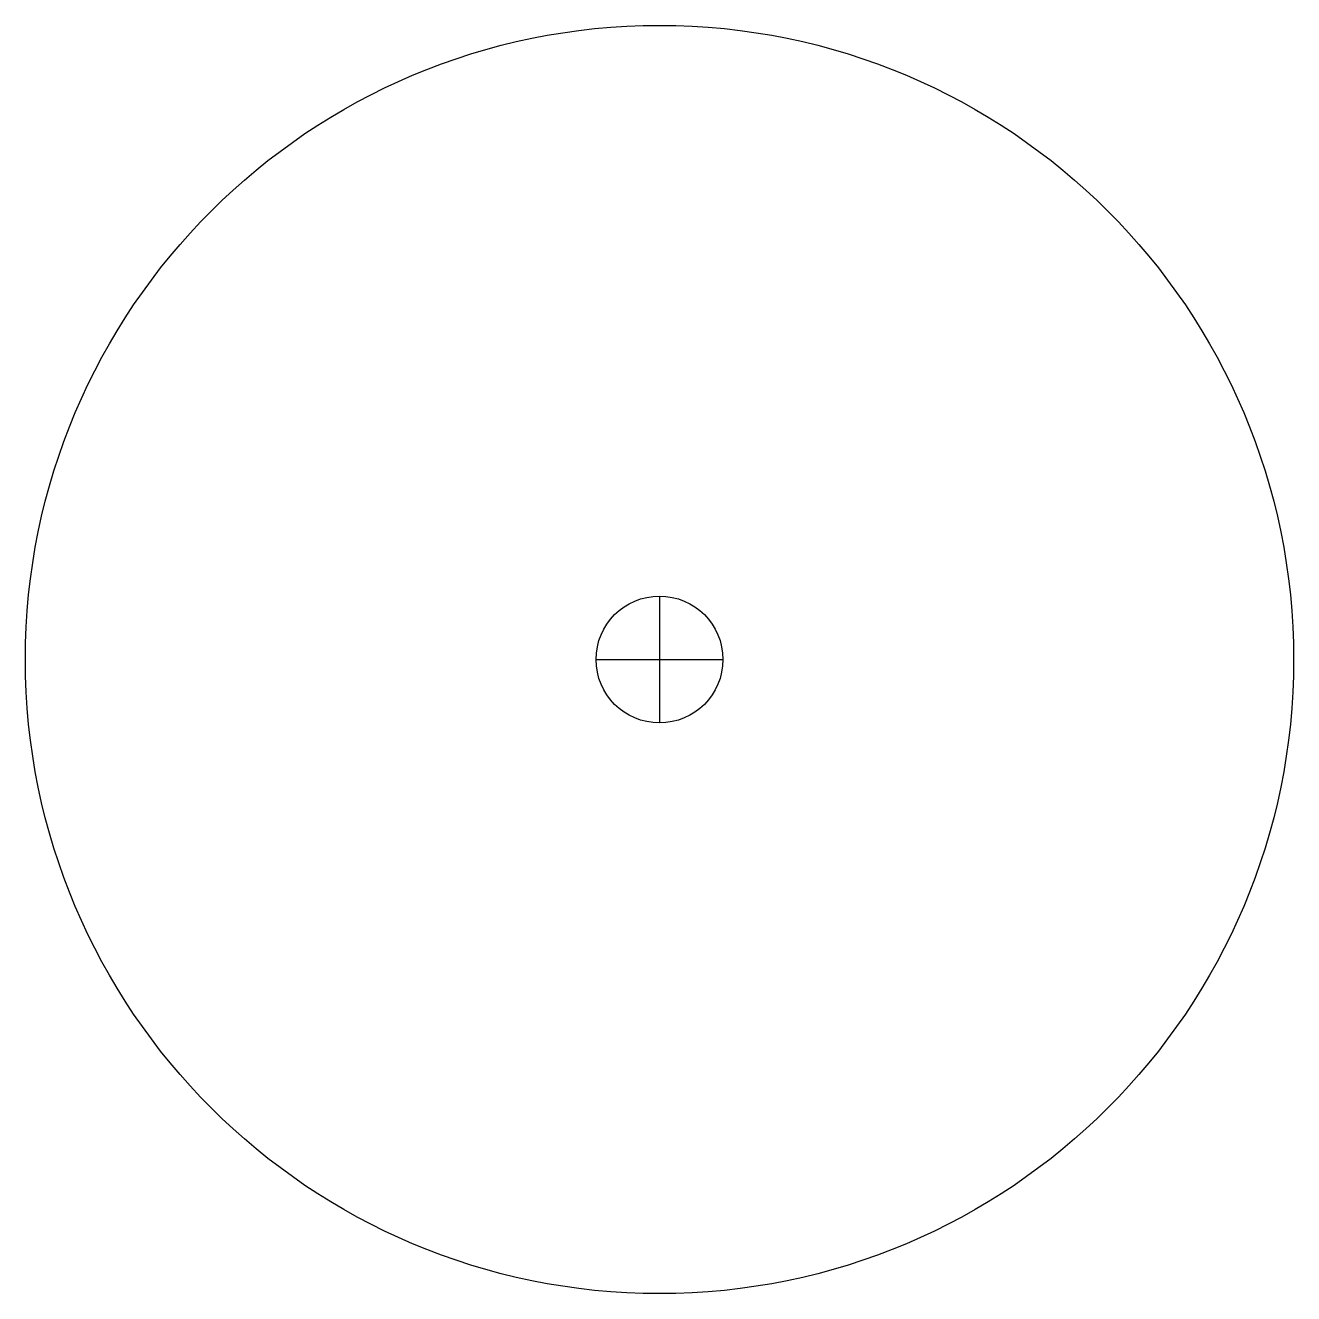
# Model space of a CAD drawing. Extents: x -30 to 30, y -30 to 30.
import ezdxf

# ---------------------------------------------------------------- set-up
doc = ezdxf.new("R2010")
doc.units = 0
doc.layers.add('Sketch', color=7, linetype='CONTINUOUS')

msp = doc.modelspace()

# ---------------------------------------------------------------- linework, layer by layer
at = {"layer": 'Sketch'}
for p, q in [((0, 3), (0, -3)), ((-3, 0), (3, 0))]:
    msp.add_line(p, q, dxfattribs=at)
for radius in [30, 3]:
    msp.add_circle((0, 0), radius, dxfattribs=at)

doc.saveas('drawing.dxf')
